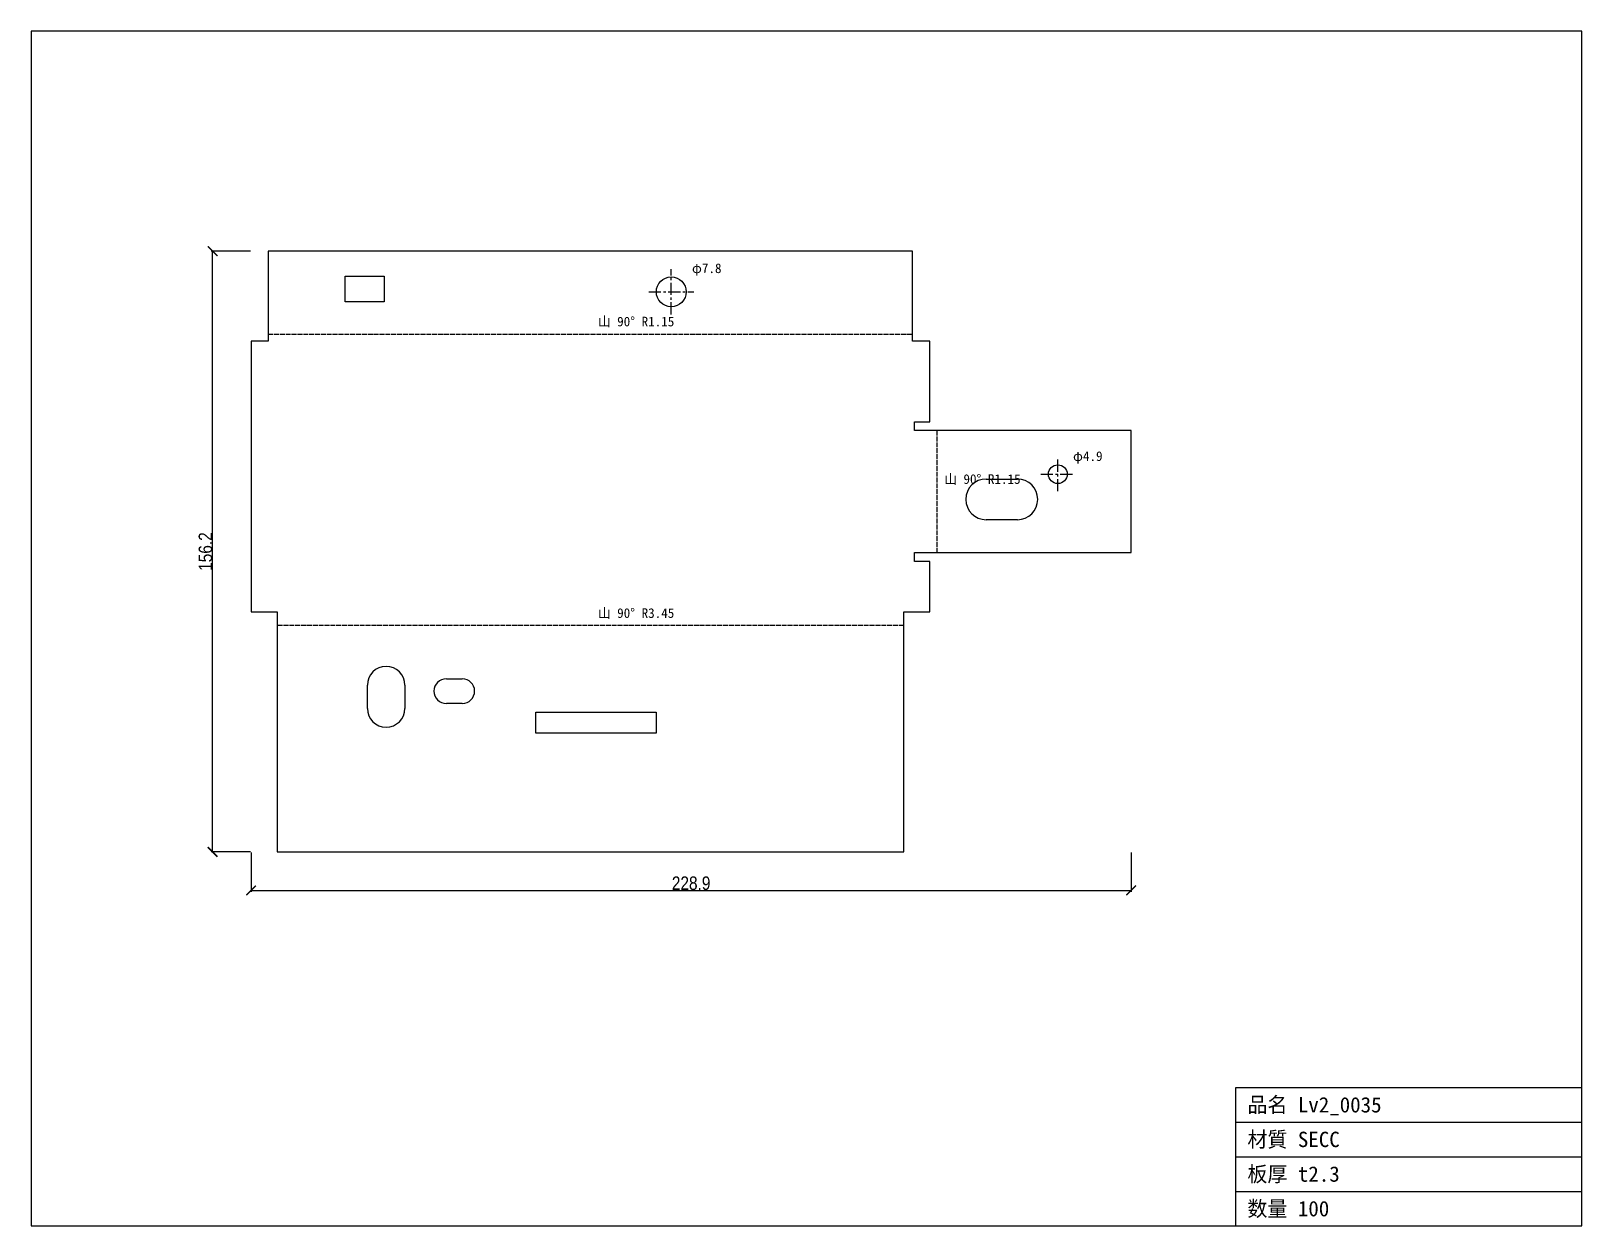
# Model space of a CAD drawing. Header units: millimetres. Extents: x -57 to 346, y -160 to 151.
import ezdxf

# ---------------------------------------------------------------- set-up
doc = ezdxf.new("R2010")
doc.units = ezdxf.units.MM
doc.linetypes.add('CENTER', pattern=[5.08, 3.175, -0.635, 0.635, -0.635])
doc.linetypes.add('DASHED', pattern=[1.524, 1.27, -0.254])
for name, color, linetype in [('BEND', 7, 'Continuous'), ('CENTER', 7, 'Continuous'), ('CUT', 7, 'Continuous'), ('DIM', 7, 'Continuous'), ('FRAME', 7, 'Continuous'), ('TEXT', 7, 'Continuous')]:
    doc.layers.add(name, color=color, linetype=linetype)
doc.styles.add('OpenSansCondensed-Light', font='OpenSansCondensed-Light.ttf')
doc.dimstyles.new('EZDXF', dxfattribs={"dimtxt": 0.25, "dimasz": 0.175, "dimexe": 0.375, "dimexo": 0.125, "dimgap": 0.1, "dimtad": 1, "dimlfac": 100, "dimzin": 12, "dimdsep": 46, "dimtxsty": 'OpenSansCondensed-Light', "dimblk": 'ARCHTICK', "dimcen": 2.5, "dimazin": 3, "dimtfac": 0.5, "dimtmove": 2, "dimatfit": 3})

# ---------------------------------------------------------------- blocks, each defined once
blk = doc.blocks.new('_ARCHTICK')
at = {"color": 0, "linetype": 'BYBLOCK', "const_width": 0.15}
blk.add_lwpolyline([(-0.5, -0.5), (0.5, 0.5)], dxfattribs=at)

msp = doc.modelspace()

# ---------------------------------------------------------------- linework, layer by layer
at = {"layer": 'BEND', "color": 4, "linetype": 'DASHED'}
for p, q in [((4.45, 72.16), (172.04, 72.16)), ((178.3, 47.05), (178.3, 15.38)), ((169.74, -3.61), (6.75, -3.61))]:
    msp.add_line(p, q, dxfattribs=at)
at = {"layer": 'CENTER', "color": 1, "linetype": 'CENTER'}
for p, q in [((109.27, 77.26), (109.27, 89.01)), ((103.4, 83.14), (115.15, 83.14)), ((209.8, 31.29), (209.8, 40.17)), ((205.36, 35.73), (214.24, 35.73))]:
    msp.add_line(p, q, dxfattribs=at)
at = {"layer": 'CUT'}
for p, q in [((172.04, 93.7), (4.45, 93.7)), ((4.45, 93.7), (4.45, 70.35)), ((172.04, 70.35), (172.04, 93.7)), ((24.43, 80.54), (24.43, 87.21)), ((24.43, 87.21), (34.63, 87.21)), ((34.63, 87.21), (34.63, 80.54)), ((34.63, 80.54), (24.43, 80.54)), ((4.45, 70.35), (0, 70.35)), ((0, 70.35), (0, 0)), ((176.49, 70.35), (172.04, 70.35)), ((176.49, 49.35), (176.49, 70.35)), ((172.54, 47.05), (172.54, 49.35)), ((172.54, 49.35), (176.49, 49.35)), ((228.87, 47.05), (172.54, 47.05)), ((228.87, 15.38), (228.87, 47.05)), ((191.16, 34.48), (199.27, 34.48)), ((199.27, 23.91), (191.16, 23.91)), ((172.54, 13.08), (172.54, 15.38)), ((172.54, 15.38), (228.87, 15.38)), ((176.49, 13.08), (172.54, 13.08)), ((176.49, 0), (176.49, 13.08)), ((0, 0), (6.75, 0)), ((6.75, 0), (6.75, -62.45)), ((169.74, 0), (176.49, 0)), ((169.74, -62.45), (169.74, 0)), ((30.24, -25.14), (30.24, -19.11)), ((39.99, -19.11), (39.99, -25.14)), ((50.78, -17.44), (54.92, -17.44)), ((54.92, -23.87), (50.78, -23.87)), ((74.06, -31.58), (74.06, -26.09)), ((74.06, -26.09), (105.37, -26.09)), ((105.37, -26.09), (105.37, -31.58)), ((105.37, -31.58), (74.06, -31.58)), ((6.75, -62.45), (169.74, -62.45))]:
    msp.add_line(p, q, dxfattribs=at)
for centre, radius in [((109.27, 83.14), 3.88), ((209.8, 35.73), 2.44)]:
    msp.add_circle(centre, radius, dxfattribs=at)
for centre, radius, start, end in [((191.16, 29.19), 5.29, 90, -90), ((199.27, 29.19), 5.29, -90, 90), ((35.12, -19.11), 4.88, 0, 180), ((50.78, -20.65), 3.21, 90, -90), ((54.92, -20.65), 3.21, -90, 90), ((35.12, -25.14), 4.88, 180, 0)]:
    msp.add_arc(centre, radius, start, end, dxfattribs=at)
at = {"layer": 'FRAME'}
for p, q in [((346.09, 150.92), (-57.22, 150.92)), ((-57.22, 150.92), (-57.22, -159.67)), ((346.09, -159.67), (346.09, 150.92)), ((256.09, -159.67), (256.09, -123.67)), ((256.09, -123.67), (346.09, -123.67)), ((256.09, -132.67), (346.09, -132.67)), ((256.09, -141.67), (346.09, -141.67)), ((256.09, -150.67), (346.09, -150.67)), ((-57.22, -159.67), (346.09, -159.67))]:
    msp.add_line(p, q, dxfattribs=at)

# ---------------------------------------------------------------- texts
at = {"layer": 'TEXT'}
for s, height, p in [('φ7.8', 2.5, (114.65, 88.01)), ('山 90° R1.15', 2.5, (90.25, 74.16)), ('φ4.9', 2.5, (213.74, 39.17)), ('山 90° R1.15', 2.5, (180.3, 33.22)), ('山 90° R3.45', 2.5, (90.25, -1.61)), ('品名 Lv2_0035', 4, (259.09, -130.17)), ('材質 SECC', 4, (259.09, -139.17)), ('板厚 t2.3', 4, (259.09, -148.17)), ('数量 100', 4, (259.09, -157.17))]:
    msp.add_text(s, height=height, dxfattribs=at).set_placement(p)

# ---------------------------------------------------------------- dimensions: what is measured, and where the dimension line sits
at = {"layer": 'DIM'}
msp.add_linear_dim(base=(-10, -62.452), p1=(0, -62.452), p2=(0, 93.7048), angle=90, dimstyle='EZDXF', override={"dimtxt": 3.5, "dimasz": 2.5, "dimdec": 1, "dimlfac": 1}, dxfattribs=at).render()
msp.add_linear_dim(base=(0, -72.45), p1=(0, -62.45), p2=(228.87, -62.45), dimstyle='EZDXF', override={"dimtxt": 3.5, "dimasz": 2.5, "dimdec": 1, "dimlfac": 1}, dxfattribs=at).render()

doc.saveas('drawing.dxf')
